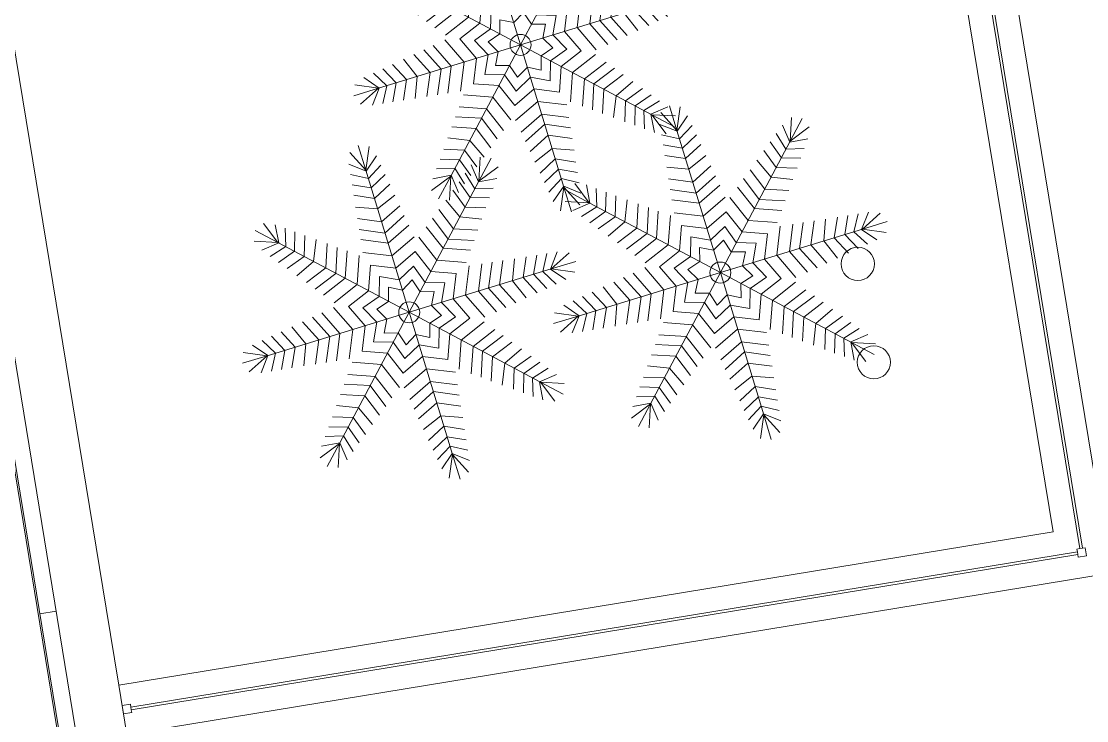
# Model space of a CAD drawing. Header units: metres. Extents: x 2 to 659295185, y -28 to 1124222152.
# Drawn here: x 655546.473 to 655549.68, y 1126417.479 to 1126419.583 of the extents above; entities that cross this region are included whole.
import ezdxf

# ---------------------------------------------------------------- set-up
doc = ezdxf.new("R2010")
doc.units = ezdxf.units.M
doc.header["$MEASUREMENT"] = 0
for name, pattern in [('CCSM_C1_CUERPO D.dwg 19-03-12$0$CONTINUA', [0]), ('CCSM_C1_CUERPO EL$0$DASHED', [0.75, 0.5, -0.25]), ('DASHDOT', [1, 0.5, -0.25, 0, -0.25])]:
    doc.linetypes.add(name, pattern=pattern)
doc.layers.get('0').update_dxf_attribs({"linetype": 'CONTINUOUS'})
for name, color, linetype in [('CCSM_C1_CUERPO CK$0$A-VISTA 4', 8, 'CONTINUOUS'), ('CCSM_C1_CUERPO D.dwg 19-03-12$0$1_jardinera', 86, 'CONTINUOUS'), ('CCSM_C1_CUERPO D.dwg 19-03-12$0$A-PEDESTAL', 4, 'CONTINUOUS'), ('CCSM_C1_CUERPO D.dwg 19-03-12$0$LINEAS', 7, 'CONTINUOUS'), ('CCSM_C1_CUERPO D.dwg 19-03-12$0$PTOS DE UBIC DE TUBERIAS', 1, 'CONTINUOUS'), ('CCSM_C1_CUERPO EL$0$A-PROYECCIONES', 5, 'CCSM_C1_CUERPO EL$0$DASHED'), ('MESAS DE FERIA', 7, 'CONTINUOUS')]:
    doc.layers.add(name, color=color, linetype=linetype)
doc.layers.add('LOCALES ASIGNADOS', color=41, linetype='DASHDOT', lineweight=0)

# ---------------------------------------------------------------- blocks, each defined once
blk = doc.blocks.new('CCSM_C1_CUERPO D.dwg 19-03-12$0$PALMERA')
at = {"linetype": 'Continuous', "lineweight": 0}
for p, q in [((0, 0.4383), (0, 0.5059)), ((0, 0.4383), (-0.0265, 0.4951)), ((0, 0.4383), (0.0265, 0.4951)), ((0, 0.4358), (-0.0379, 0.4663)), ((0, 0.4358), (0.0379, 0.4663)), ((0, 0.4151), (-0.0417, 0.4392)), ((0, 0.4151), (0.0417, 0.4392)), ((0, 0.0492), (0, 0.4383)), ((0, 0.3897), (-0.0454, 0.4124)), ((0, 0.3897), (0.0454, 0.4124)), ((-0.2752, 0.3243), (-0.3229, 0.3721)), ((-0.2752, 0.3243), (-0.2966, 0.3832)), ((-0.2734, 0.3226), (-0.2681, 0.3709)), ((0, 0.3609), (-0.0492, 0.385)), ((0, 0.3609), (0.0492, 0.385)), ((0.2734, 0.3226), (0.2681, 0.3709)), ((0.2752, 0.3243), (0.2966, 0.3832)), ((0.2752, 0.3243), (0.3229, 0.3721)), ((-0.2752, 0.3243), (-0.3341, 0.3457)), ((-0.2588, 0.3079), (-0.2464, 0.3544)), ((-0.2408, 0.2899), (-0.2247, 0.3381)), ((0, 0.3325), (-0.0536, 0.3536)), ((0, 0.3325), (0.0536, 0.3536)), ((0.2408, 0.2899), (0.2247, 0.3381)), ((0.2588, 0.3079), (0.2464, 0.3544)), ((0.2752, 0.3243), (0.3341, 0.3457)), ((-0.2734, 0.3226), (-0.3217, 0.3173)), ((-0.2588, 0.3079), (-0.3053, 0.2955)), ((0, 0.0492), (-0.2752, 0.3243)), ((-0.2204, 0.2696), (-0.2027, 0.3214)), ((0, 0.2968), (-0.0578, 0.3234)), ((0, 0.0492), (0.2752, 0.3243)), ((0, 0.2968), (0.0578, 0.3234)), ((0.2204, 0.2696), (0.2027, 0.3214)), ((0.2588, 0.3079), (0.3053, 0.2955)), ((0.2734, 0.3226), (0.3217, 0.3173)), ((-0.2408, 0.2899), (-0.2889, 0.2739)), ((-0.2004, 0.2495), (-0.1774, 0.3023)), ((-0.1751, 0.2242), (-0.153, 0.2839)), ((0, 0.2663), (-0.0617, 0.2952)), ((0, 0.2663), (0.0617, 0.2952)), ((0.1751, 0.2242), (0.153, 0.2839)), ((0.2004, 0.2495), (0.1774, 0.3023)), ((0.2408, 0.2899), (0.2889, 0.2739)), ((-0.2204, 0.2696), (-0.2723, 0.2518)), ((-0.1535, 0.2027), (-0.1303, 0.2668)), ((0, 0.2389), (-0.0655, 0.2681)), ((0, 0.2389), (0.0655, 0.2681)), ((0.1535, 0.2027), (0.1303, 0.2668)), ((0.2204, 0.2696), (0.2723, 0.2518)), ((-0.2004, 0.2495), (-0.2532, 0.2265)), ((-0.1751, 0.2242), (-0.2348, 0.2022)), ((-0.1342, 0.1833), (-0.1085, 0.2503)), ((-0.1094, 0.1585), (-0.0815, 0.2299)), ((0, 0.2038), (-0.0702, 0.2346)), ((0, 0.2038), (0.0702, 0.2346)), ((0.1094, 0.1585), (0.0815, 0.2299)), ((0.1342, 0.1833), (0.1085, 0.2503)), ((0.1751, 0.2242), (0.2348, 0.2022)), ((0.2004, 0.2495), (0.2532, 0.2265)), ((-0.1535, 0.2027), (-0.2176, 0.1795)), ((-0.0854, 0.1346), (-0.0612, 0.1968)), ((0, 0.1699), (-0.0612, 0.1968)), ((0, 0.1699), (0.0612, 0.1968)), ((0.0854, 0.1346), (0.0612, 0.1968)), ((0.1535, 0.2027), (0.2176, 0.1795)), ((-0.1342, 0.1833), (-0.2011, 0.1576)), ((0.1342, 0.1833), (0.2011, 0.1576)), ((-0.1094, 0.1585), (-0.1807, 0.1307)), ((-0.0628, 0.1119), (-0.0465, 0.1614)), ((0, 0.138), (-0.0465, 0.1614)), ((0, 0.138), (0.0465, 0.1614)), ((0.0628, 0.1119), (0.0465, 0.1614)), ((0.1094, 0.1585), (0.1807, 0.1307)), ((-0.1897, 0.0492), (-0.2189, 0.1147)), ((-0.1547, 0.0492), (-0.1854, 0.1193)), ((-0.0854, 0.1346), (-0.1477, 0.1103)), ((-0.0628, 0.1119), (-0.1123, 0.0957)), ((-0.0432, 0.0923), (-0.0326, 0.1279)), ((0, 0.1102), (-0.0326, 0.1279)), ((0, 0.1102), (0.0326, 0.1279)), ((0.0432, 0.0923), (0.0326, 0.1279)), ((0.0628, 0.1119), (0.1123, 0.0957)), ((0.0854, 0.1346), (0.1477, 0.1103)), ((0.1547, 0.0492), (0.1854, 0.1193)), ((0.1897, 0.0492), (0.2189, 0.1147)), ((-0.3867, 0.0492), (-0.4171, 0.0871)), ((-0.366, 0.0492), (-0.3901, 0.0908)), ((-0.3405, 0.0492), (-0.3632, 0.0946)), ((-0.3118, 0.0492), (-0.3358, 0.0984)), ((-0.2834, 0.0492), (-0.3045, 0.1027)), ((-0.2476, 0.0492), (-0.2742, 0.107)), ((-0.2171, 0.0492), (-0.246, 0.1109)), ((-0.1208, 0.0492), (-0.1477, 0.1103)), ((-0.0888, 0.0492), (-0.1123, 0.0957)), ((-0.0432, 0.0923), (-0.0788, 0.0818)), ((0.0432, 0.0923), (0.0788, 0.0818)), ((0.0888, 0.0492), (0.1123, 0.0957)), ((0.1208, 0.0492), (0.1477, 0.1103)), ((0.2171, 0.0492), (0.246, 0.1109)), ((0.2476, 0.0492), (0.2742, 0.107)), ((0.2834, 0.0492), (0.3045, 0.1027)), ((0.3118, 0.0492), (0.3358, 0.0984)), ((0.3405, 0.0492), (0.3632, 0.0946)), ((0.366, 0.0492), (0.3901, 0.0908)), ((0.3867, 0.0492), (0.4171, 0.0871)), ((-0.3892, 0.0492), (-0.4459, 0.0757)), ((-0.061, 0.0492), (-0.0788, 0.0818)), ((0.061, 0.0492), (0.0788, 0.0818)), ((0.3892, 0.0492), (0.4459, 0.0757)), ((-0.3892, 0.0492), (-0.4567, 0.0492)), ((-0.3892, 0.0492), (-0.4459, 0.0226)), ((-0.3867, 0.0492), (-0.4171, 0.0113)), ((-0.366, 0.0492), (-0.3901, 0.0075)), ((0, 0.0492), (-0.3892, 0.0492)), ((-0.3405, 0.0492), (-0.3632, 0.0038)), ((-0.3118, 0.0492), (-0.3358, -0.0001)), ((-0.2834, 0.0492), (-0.3045, -0.0044)), ((0, 0.0492), (-0.2752, -0.226)), ((-0.2476, 0.0492), (-0.2742, -0.0086)), ((-0.2171, 0.0492), (-0.246, -0.0126)), ((-0.1897, 0.0492), (-0.2189, -0.0163)), ((-0.1547, 0.0492), (-0.1854, -0.021)), ((-0.1208, 0.0492), (-0.1477, -0.012)), ((-0.0888, 0.0492), (-0.1123, 0.0027)), ((-0.061, 0.0492), (-0.0788, 0.0165)), ((0, 0.0492), (0, -0.34)), ((0, 0.0492), (0.2752, -0.226)), ((0, 0.0492), (0.3892, 0.0492)), ((0.061, 0.0492), (0.0788, 0.0165)), ((0.0888, 0.0492), (0.1123, 0.0027)), ((0.1208, 0.0492), (0.1477, -0.012)), ((0.1547, 0.0492), (0.1854, -0.021)), ((0.1897, 0.0492), (0.2189, -0.0163)), ((0.2171, 0.0492), (0.246, -0.0126)), ((0.2476, 0.0492), (0.2742, -0.0086)), ((0.2834, 0.0492), (0.3045, -0.0044)), ((0.3118, 0.0492), (0.3358, -0.0001)), ((0.3405, 0.0492), (0.3632, 0.0038)), ((0.366, 0.0492), (0.3901, 0.0075)), ((0.3867, 0.0492), (0.4171, 0.0113)), ((0.3892, 0.0492), (0.4567, 0.0492)), ((0.3892, 0.0492), (0.4459, 0.0226)), ((-0.0628, -0.0136), (-0.1123, 0.0027)), ((-0.0432, 0.006), (-0.0788, 0.0165)), ((-0.0432, 0.006), (-0.0326, -0.0296)), ((0.0432, 0.006), (0.0326, -0.0296)), ((0.0432, 0.006), (0.0788, 0.0165)), ((0.0628, -0.0136), (0.1123, 0.0027)), ((-0.0854, -0.0363), (-0.1477, -0.012)), ((-0.0628, -0.0136), (-0.0465, -0.0631)), ((0, -0.0119), (-0.0326, -0.0296)), ((0, -0.0119), (0.0326, -0.0296)), ((0.0628, -0.0136), (0.0465, -0.0631)), ((0.0854, -0.0363), (0.1477, -0.012)), ((-0.1094, -0.0602), (-0.1807, -0.0323)), ((-0.0854, -0.0363), (-0.0612, -0.0985)), ((0, -0.0396), (-0.0465, -0.0631)), ((0, -0.0396), (0.0465, -0.0631)), ((0.0854, -0.0363), (0.0612, -0.0985)), ((0.1094, -0.0602), (0.1807, -0.0323)), ((-0.1535, -0.1044), (-0.2176, -0.0811)), ((-0.1342, -0.085), (-0.2011, -0.0593)), ((-0.1094, -0.0602), (-0.0815, -0.1316)), ((0, -0.0716), (-0.0612, -0.0985)), ((0, -0.0716), (0.0612, -0.0985)), ((0.1094, -0.0602), (0.0815, -0.1316)), ((0.1342, -0.085), (0.2011, -0.0593)), ((0.1535, -0.1044), (0.2176, -0.0811)), ((-0.1751, -0.1259), (-0.2348, -0.1039)), ((-0.1535, -0.1044), (-0.1303, -0.1684)), ((-0.1342, -0.085), (-0.1085, -0.152)), ((0, -0.1055), (-0.0702, -0.1363)), ((0, -0.1055), (0.0702, -0.1363)), ((0.1342, -0.085), (0.1085, -0.152)), ((0.1535, -0.1044), (0.1303, -0.1684)), ((0.1751, -0.1259), (0.2348, -0.1039)), ((-0.2004, -0.1512), (-0.2532, -0.1282)), ((-0.1751, -0.1259), (-0.153, -0.1856)), ((0.1751, -0.1259), (0.153, -0.1856)), ((0.2004, -0.1512), (0.2532, -0.1282)), ((-0.2204, -0.1713), (-0.2723, -0.1535)), ((-0.2004, -0.1512), (-0.1774, -0.204)), ((0, -0.1406), (-0.0655, -0.1698)), ((0, -0.1406), (0.0655, -0.1698)), ((0.2004, -0.1512), (0.1774, -0.204)), ((0.2204, -0.1713), (0.2723, -0.1535)), ((-0.2408, -0.1916), (-0.2889, -0.1756)), ((-0.2408, -0.1916), (-0.2247, -0.2398)), ((-0.2204, -0.1713), (-0.2027, -0.2231)), ((0, -0.168), (-0.0617, -0.1969)), ((0, -0.168), (0.0617, -0.1969)), ((0.2204, -0.1713), (0.2027, -0.2231)), ((0.2408, -0.1916), (0.2247, -0.2398)), ((0.2408, -0.1916), (0.2889, -0.1756)), ((-0.2734, -0.2243), (-0.3217, -0.219)), ((-0.2588, -0.2096), (-0.3053, -0.1972)), ((-0.2588, -0.2096), (-0.2464, -0.2561)), ((0, -0.1985), (-0.0578, -0.2251)), ((0, -0.1985), (0.0578, -0.2251)), ((0.2588, -0.2096), (0.2464, -0.2561)), ((0.2588, -0.2096), (0.3053, -0.1972)), ((0.2734, -0.2243), (0.3217, -0.219)), ((-0.2752, -0.226), (-0.3341, -0.2474)), ((-0.2752, -0.226), (-0.3229, -0.2738)), ((-0.2752, -0.226), (-0.2966, -0.2849)), ((-0.2734, -0.2243), (-0.2681, -0.2726)), ((0, -0.2342), (-0.0536, -0.2553)), ((0, -0.2342), (0.0536, -0.2553)), ((0.2734, -0.2243), (0.2681, -0.2726)), ((0.2752, -0.226), (0.3229, -0.2738)), ((0.2752, -0.226), (0.3341, -0.2474)), ((0.2752, -0.226), (0.2966, -0.2849)), ((0, -0.2626), (-0.0492, -0.2867)), ((0, -0.2626), (0.0492, -0.2867)), ((0, -0.2914), (-0.0454, -0.314)), ((0, -0.2914), (0.0454, -0.314)), ((0, -0.3168), (-0.0417, -0.3409)), ((0, -0.3168), (0.0417, -0.3409)), ((0, -0.3375), (-0.0379, -0.3679)), ((0, -0.34), (-0.0265, -0.3968)), ((0, -0.3375), (0.0379, -0.3679)), ((0, -0.34), (0, -0.4075)), ((0, -0.34), (0.0265, -0.3968))]:
    blk.add_line(p, q, dxfattribs=at)
at = {"linetype": 'CCSM_C1_CUERPO D.dwg 19-03-12$0$CONTINUA', "lineweight": 0}
for p, q in [((0, 0.4383), (0, 0.4383)), ((-0.2752, 0.3243), (-0.2752, 0.3243)), ((0.2752, 0.3243), (0.2752, 0.3243)), ((-0.3892, 0.0492), (-0.3892, 0.0492)), ((0.3892, 0.0492), (0.3892, 0.0492)), ((-0.2752, -0.226), (-0.2752, -0.226)), ((0.2752, -0.226), (0.2752, -0.226)), ((0, -0.34), (0, -0.34))]:
    blk.add_line(p, q, dxfattribs=at)
at = {"linetype": 'Continuous', "lineweight": 0}
blk.add_circle((0, 0.0492), 0.0275, dxfattribs=at)
blk.add_circle((0, 0.0492), 0.0275, dxfattribs=at)
blk.add_circle((0, 0.0492), 0.0275, dxfattribs=at)
blk.add_circle((0, 0.0492), 0.0275, dxfattribs=at)
blk.add_circle((0, 0.0492), 0.0275, dxfattribs=at)
blk.add_circle((0, 0.0492), 0.0275, dxfattribs=at)
blk.add_circle((0, 0.0492), 0.0275, dxfattribs=at)
blk.add_circle((0, 0.0492), 0.0275, dxfattribs=at)
blk = doc.blocks.new('CCSM_C1_CUERPO D.dwg 19-03-12$0$jardinera nueva')
at = {"color": 8, "linetype": 'Continuous', "lineweight": 5}
for p, q in [((-1005584.5017, 829107.8188), (-1005584.5017, 829110.8188)), ((-1005584.5017, 829110.8188), (-1005581.5017, 829110.8188)), ((-1005584.3517, 829107.8188), (-1005584.3517, 829110.6688)), ((-1005584.3517, 829110.6688), (-1005581.6517, 829110.6688))]:
    blk.add_line(p, q, dxfattribs=at)
at = {"linetype": 'Continuous', "lineweight": 5}
for p, q in [((-1005584.4142, 829110.7563), (-1005584.4392, 829110.7563)), ((-1005584.4392, 829110.7563), (-1005584.4392, 829110.7313)), ((-1005584.4142, 829110.7478), (-1005584.4142, 829110.7563)), ((-1005584.4142, 829110.7478), (-1005581.5892, 829110.7478)), ((-1005584.4142, 829110.7478), (-1005584.4142, 829110.7398)), ((-1005581.5892, 829110.7398), (-1005584.4142, 829110.7398)), ((-1005584.4142, 829110.7313), (-1005584.4142, 829110.7398)), ((-1005584.4392, 829110.7313), (-1005584.4307, 829110.7313)), ((-1005584.4307, 829107.8438), (-1005584.4307, 829110.7313)), ((-1005584.4227, 829110.7313), (-1005584.4307, 829110.7313)), ((-1005584.4227, 829110.7313), (-1005584.4227, 829107.8438)), ((-1005584.4227, 829110.7313), (-1005584.4142, 829110.7313)), ((-1005584.3517, 829107.8188), (-1005584.5017, 829107.8188)), ((-1005584.4392, 829107.8438), (-1005584.4392, 829107.8188)), ((-1005584.4307, 829107.8438), (-1005584.4392, 829107.8438)), ((-1005584.4392, 829107.8188), (-1005584.4142, 829107.8188)), ((-1005584.4227, 829107.8438), (-1005584.4307, 829107.8438)), ((-1005584.4142, 829107.8438), (-1005584.4227, 829107.8438)), ((-1005584.4142, 829107.8188), (-1005584.4142, 829107.8438)), ((-1005584.1167, 829107.8188), (-1005584.3517, 829107.8188)), ((-1005581.0967, 829107.8188), (-1005584.1167, 829107.8188)), ((-1005579.5017, 829107.6688), (-1005585.1017, 829107.6688))]:
    blk.add_line(p, q, dxfattribs=at)
at = {"color": 3, "linetype": 'Continuous', "lineweight": 5}
for p, q in [((-1005583.2517, 829107.6188), (-1005584.9517, 829107.6188)), ((-1005584.9517, 829107.6138), (-1005583.2517, 829107.6138))]:
    blk.add_line(p, q, dxfattribs=at)
at = {"layer": 'CCSM_C1_CUERPO D.dwg 19-03-12$0$LINEAS', "color": 3, "linetype": 'Continuous', "lineweight": 5}
blk.add_line((-1005584.1017, 829107.6688), (-1005584.1017, 829107.6188), dxfattribs=at)
at = {"layer": 'CCSM_C1_CUERPO D.dwg 19-03-12$0$1_jardinera', "xscale": 1.149563022003319, "yscale": 1.149563022003319, "zscale": 1.149563022003319, "rotation": 352.3197909386431}
for p in [(-1005583.4271, 829109.7504), (-1005582.6536, 829109.2677), (-1005583.3936, 829108.8067)]:
    blk.add_blockref('CCSM_C1_CUERPO D.dwg 19-03-12$0$PALMERA', p, dxfattribs=at)

msp = doc.modelspace()

# ---------------------------------------------------------------- hatches: boundary and pattern name
at = {"layer": 'LOCALES ASIGNADOS'}
h = msp.add_hatch(color=256, dxfattribs=at)
edge = h.paths.add_edge_path()
edge.add_arc((219491.1056, 1054914.3756), 441878.9229, 9.308049718, 9.309563548, ccw=False)
edge.add_line((655551.8097, 1126384.9626), (655564.5398, 1126387.0492))
edge.add_line((655564.5398, 1126387.0492), (655562.5867, 1126398.9652))
edge.add_line((655562.5867, 1126398.9652), (655552.3922, 1126397.2942))
edge.add_line((655552.3922, 1126397.2942), (655552.4569, 1126396.8995))
edge.add_line((655552.4569, 1126396.8995), (655549.9212, 1126396.4839))
h = msp.add_hatch(color=256, dxfattribs=at)
edge = h.paths.add_edge_path()
edge.add_line((655513.5683, 1126469.8955), (655525.4103, 1126471.8365))
edge.add_arc((823004.9948, 1153921.5169), 169714.1602, 189.307944851, 189.309970477)
edge.add_line((655526.3809, 1126465.9155), (655514.5388, 1126463.9745))
edge.add_line((655514.5388, 1126463.9745), (655513.5683, 1126469.8955))
h = msp.add_hatch(color=256, dxfattribs=at)
edge = h.paths.add_edge_path()
edge.add_line((655527.1552, 1126387.0016), (655538.9973, 1126388.9427))
edge.add_arc((823018.0965, 1153841.5836), 169714.1602, 189.306932041, 189.308957667, ccw=False)
edge.add_line((655538.0268, 1126394.8637), (655526.1848, 1126392.9226))
edge.add_line((655526.1848, 1126392.9226), (655527.1552, 1126387.0016))
h.paths.add_polyline_path([(655539.9677, 1126383.0216), (655538.9972, 1126388.9427), (655527.1552, 1126387.0017), (655528.1257, 1126381.0806)])

# ---------------------------------------------------------------- linework, layer by layer
at = {"layer": 'CCSM_C1_CUERPO CK$0$A-VISTA 4', "lineweight": 5}
msp.add_arc((655377.7276, 1127600.5384), 1196.2927, 278.1177294, 282.1897732, dxfattribs=at)
at = {"layer": 'CCSM_C1_CUERPO D.dwg 19-03-12$0$PTOS DE UBIC DE TUBERIAS', "lineweight": 5}
for centre in [(655548.9908, 1126418.853), (655548.9908, 1126418.853), (655549.0393, 1126418.5569), (655549.0393, 1126418.5569)]:
    msp.add_circle(centre, 0.05, dxfattribs=at)
at = {"layer": 'CCSM_C1_CUERPO EL$0$A-PROYECCIONES', "lineweight": 5}
msp.add_lwpolyline([(655421.1065, 1126403.1157, 0.00621), (655452.1715, 1126404.6309, 0.009224), (655503.3398, 1126408.847, 0.005832), (655535.1153, 1126412.626), (655535.6132, 1126409.5887, 0.019472), (655631.4645, 1126426.348, 0.070715)], format="xyb", dxfattribs=at)
at = {"layer": 'MESAS DE FERIA'}
msp.add_arc((655435.616, 1127281.3346), 876.538, 277.3238872, 283.2378814, dxfattribs=at)

# ---------------------------------------------------------------- block references
at = {"layer": 'CCSM_C1_CUERPO D.dwg 19-03-12$0$A-PEDESTAL', "lineweight": 5, "xscale": -1, "rotation": 279.3084514092282}
msp.add_blockref('CCSM_C1_CUERPO D.dwg 19-03-12$0$jardinera nueva', (-325295.9022, 1984652.5899), dxfattribs=at)

doc.saveas('drawing.dxf')
